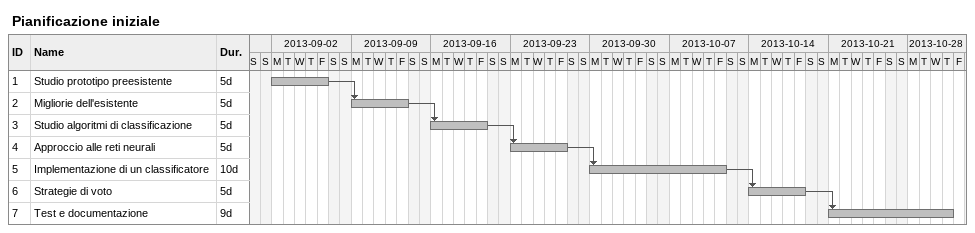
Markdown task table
Pianificazione iniziale

| ID | Task | Duration | Start | Finish | Predecessors |
|---|---|---|---|---|---|
| 1 | Studio prototipo preesistente | 5d | 2013-09-02 | 2013-09-06 |  |
| 2 | Migliorie dell'esistente | 5d | 2013-09-09 | 2013-09-13 | 1 |
| 3 | Studio algoritmi di classificazione | 5d | 2013-09-16 | 2013-09-20 | 2 |
| 4 | Approccio alle reti neurali | 5d | 2013-09-23 | 2013-09-27 | 3 |
| 5 | Implementazione di un classificatore | 10d | 2013-09-30 | 2013-10-11 | 4 |
| 6 | Strategie di voto | 5d | 2013-10-14 | 2013-10-18 | 5 |
| 7 | Test e documentazione | 9d | 2013-10-21 | 2013-10-31 | 6 |
